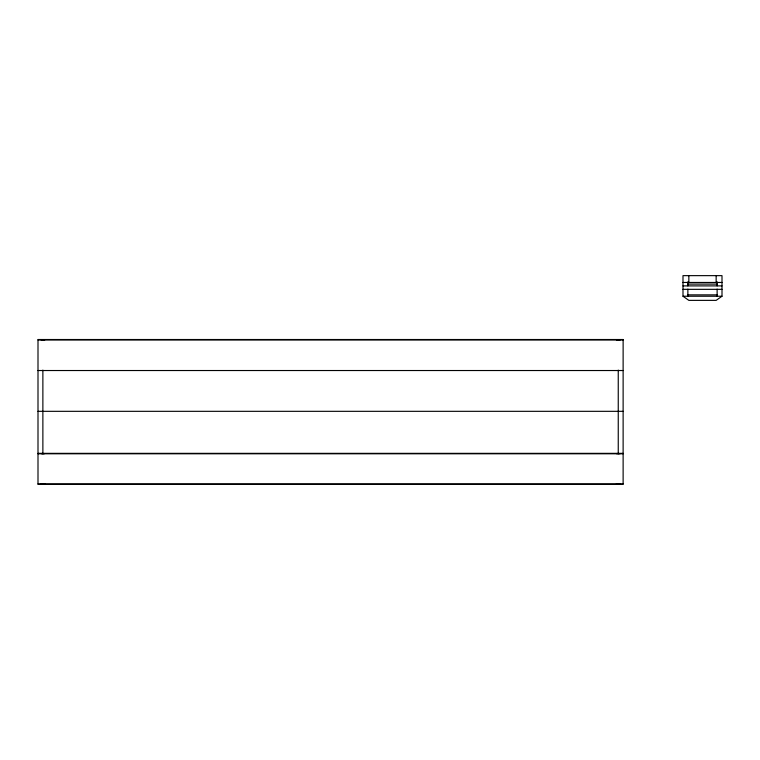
<?xml version="1.0" encoding="UTF-8"?>
<svg xmlns="http://www.w3.org/2000/svg" width="760" height="760" viewBox="0 0 760 760"><rect width="100%" height="100%" fill="white"/><g stroke="black" fill="none" stroke-linecap="round" stroke-linejoin="round"><path stroke-width="1.14" d="M722 296.238L716.148 300.371L688.845 300.371L682.993 296.238L682.993 275.642L722 275.642L722 296.238L682.993 296.238M42.873 453.52C37.041 453.634 48.725 453.501 42.873 453.615M682.993 282.463L722 282.463M687.866 284.088L717.126 284.088M682.993 285.893L722 285.893M682.993 289.341L722 289.341M687.866 294.861L717.126 294.861M38 339.957L623.124 339.957M38 370.528L623.124 370.528M38 411.322L623.124 411.322M38 453.349L623.124 453.349M38 453.786L623.124 453.786M38 483.92L623.124 483.92M717.126 281.808L717.126 285.893M717.126 289.113L717.126 296.238M716.148 275.642L716.148 282.463M688.845 275.642L688.845 282.463M687.866 281.808L687.866 285.893M687.866 289.113L687.866 296.238M618.25 370.082L618.25 453.786M42.873 370.082L42.873 453.786M40.992 339.72L44.83 339.729L40.992 339.72M616.36 339.72L620.198 339.729L616.36 339.72M40.992 484.13L44.83 484.139L40.992 484.13M616.36 453.558L620.198 453.568L616.36 453.558M616.36 484.13L620.198 484.139L616.36 484.13M623.124 339.511L38 339.511L38 484.358L623.124 484.358L623.124 339.511"/></g></svg>
